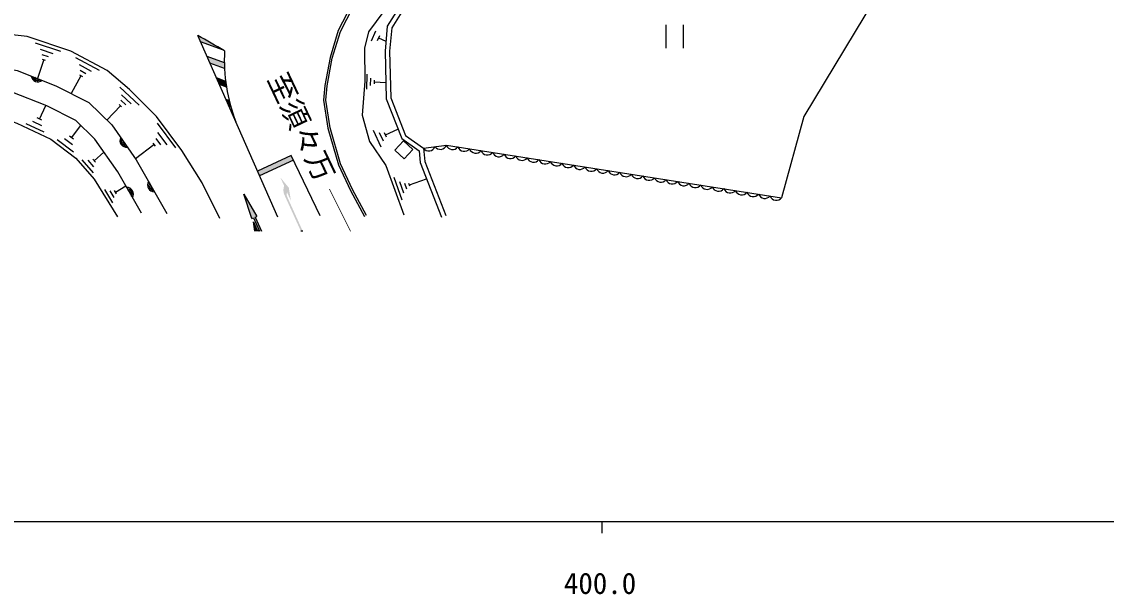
# Model space of a CAD drawing. Units: millimetres, scale not verified. Extents: x 40000 to 680000, y 20000 to 380000.
# Drawn here: x 417970 to 511499, y 198715 to 248090 of the extents above; entities that cross this region are included whole.
import ezdxf
from ezdxf.enums import TextEntityAlignment as Align

# ---------------------------------------------------------------- set-up
doc = ezdxf.new("R2010")
doc.units = ezdxf.units.MM
doc.header["$LTSCALE"] = 1000
for name, color, linetype, lineweight in [('M-BGD', 7, 'Continuous', 25), ('M-BMK-HTXT', 7, 'Continuous', 13), ('M-STR-STRC', 7, 'Continuous', 25), ('M-TTL-BAND', 7, 'Continuous', 25)]:
    doc.layers.add(name, color=color, linetype=linetype, lineweight=lineweight)
doc.styles.add('ＭＳ ゴシック', font='')
doc.styles.get('ＭＳ ゴシック').set_extended_font_data('MS Gothic')

msp = doc.modelspace()

# ---------------------------------------------------------------- hatches: boundary and pattern name
at = {"layer": 'M-STR-STRC'}
for points in [[(433157, 246895), (433398, 246349), (435380, 245621, 0.00975)], [(433957, 245078), (434208, 244506), (435464, 244045, -0.008), (435446, 244531)], [(434767, 243236), (435019, 242664), (435634, 242438, -0.00841), (435562, 242944)], [(435865, 241288), (435578, 241394), (435829, 240822), (436003, 240758, -0.00901)], [(441215, 236562), (438299, 235209), (438480, 234797), (441409, 236156)], [(440630, 233149), (440626, 233158), (440619, 233174), (440612, 233190), (440606, 233206), (440600, 233223), (440594, 233239), (440588, 233256), (440583, 233272), (440578, 233289), (440574, 233306), (440569, 233323), (440565, 233340), (440562, 233357), (440558, 233374), (440555, 233391), (440552, 233408), (440550, 233426), (440547, 233443), (440546, 233460), (440544, 233478), (440543, 233495), (440542, 233513), (440541, 233530), (440540, 233547), (440540, 233565), (440541, 233582), (440541, 233600), (440542, 233617), (440543, 233635), (440544, 233652), (440546, 233669), (440548, 233687), (440551, 233704), (440553, 233721), (440556, 233739), (440559, 233756), (440563, 233773), (440567, 233790), (440571, 233807), (440575, 233824), (440580, 233840), (440585, 233857), (440590, 233874), (440596, 233890), (440602, 233907), (440608, 233923), (440278, 234652), (441005, 233774), (441186, 232648), (440856, 233377), (440853, 233368), (440850, 233360), (440847, 233352), (440844, 233344), (440842, 233335), (440839, 233327), (440837, 233318), (440835, 233310), (440833, 233301), (440831, 233293), (440830, 233284), (440828, 233276), (440827, 233267), (440826, 233258), (440825, 233250), (440824, 233241), (440823, 233232), (440823, 233224), (440822, 233215), (440822, 233206), (440822, 233198), (440822, 233189), (440822, 233180), (440823, 233171), (440823, 233163), (440824, 233154), (440824, 233145), (440825, 233137), (440827, 233128), (440828, 233119), (440829, 233111), (440831, 233102), (440833, 233094), (440834, 233085), (440836, 233077), (440839, 233068), (440841, 233060), (440843, 233051), (440846, 233043), (440849, 233035), (440852, 233026), (440855, 233018), (440858, 233010), (440861, 233002), (440864, 232994), (440867, 232989), (442206, 230036), (442044, 230029)], [(438472, 230027), (438636, 230027), (438096, 231232), (438233, 231293), (437128, 233208), (437823, 231109), (437960, 231170)], [(438072, 230027), (438436, 230027, 0.04534), (438273, 230105), (437945, 230835)]]:
    msp.add_hatch(color=256, dxfattribs=at).paths.add_polyline_path(points)

# ---------------------------------------------------------------- linework, layer by layer
at = {"layer": 'M-BGD'}
for p, q in [((448145, 246454), (448513, 247290)), ((473510, 247811), (473511, 245811)), ((475010, 247811), (475011, 245811)), ((419145, 246260), (421310, 245540)), ((448655, 246479), (448839, 246897)), ((448747, 246688), (449374, 246412)), ((419566, 245719), (420649, 245359)), ((419717, 245268), (420258, 245089)), ((419868, 244818), (419328, 243194)), ((419732, 244863), (420003, 244773)), ((422597, 245007), (424648, 243905)), ((422926, 244389), (423952, 243838)), ((423072, 243430), (422245, 241891)), ((422943, 243499), (423200, 243361)), ((422999, 243909), (423512, 243634)), ((447718, 242264), (447762, 243565)), ((448054, 242578), (448076, 243229)), ((426421, 242456), (428089, 240906)), ((448385, 242730), (448396, 243055)), ((448390, 242893), (449366, 242859)), ((426529, 241319), (426946, 240931)), ((426579, 241791), (427413, 241016)), ((419509, 239696), (420064, 240856)), ((426480, 240847), (425317, 239596)), ((426375, 240944), (426584, 240750)), ((419711, 239124), (418938, 239493)), ((419703, 239603), (419316, 239788)), ((419913, 238552), (418366, 239291)), ((422270, 238084), (423066, 239145)), ((429645, 239346), (431244, 237211)), ((429689, 238545), (430488, 237478)), ((448970, 237276), (448298, 238704)), ((449159, 237801), (448823, 238515)), ((449432, 238147), (449264, 238504)), ((449348, 238326), (450419, 238830)), ((422447, 236846), (421032, 237907)), ((422359, 237465), (421651, 237995)), ((422447, 237951), (422093, 238216)), ((429277, 237612), (429477, 237345)), ((429533, 238012), (429933, 237478)), ((424223, 236106), (425059, 236840)), ((429377, 237479), (427776, 236279)), ((424155, 235059), (423176, 236174)), ((424189, 235583), (423700, 236140)), ((424346, 235967), (424101, 236245)), ((426069, 233398), (426942, 233932)), ((450784, 232693), (450079, 234647)), ((450934, 233299), (450581, 234276)), ((451172, 233661), (450995, 234149)), ((451453, 233900), (451365, 234145)), ((451409, 234022), (452875, 234551)), ((425843, 232459), (425130, 233623)), ((425956, 232928), (425600, 233511)), ((426158, 233252), (425980, 233543))]:
    msp.add_line(p, q, dxfattribs=at)
for points in [[(482546, 262101), (483503, 262848), (483267, 263617), (482277, 263680), (476673, 261484), (469207, 258290), (461360, 256234), (456520, 255473), (454461, 254755), (452313, 253353), (451620, 251335), (449767, 249762), (447866, 247228), (447538, 245819), (447546, 242957), (447342, 240030), (447969, 237756), (449383, 235693), (450916, 231443)], [(494180, 254459), (485428, 239909), (483504, 232916)], [(455804, 252841), (453735, 252502), (451989, 250288), (450300, 248983), (449485, 247694), (449300, 245559), (449400, 241431), (450740, 238010), (452239, 236963), (452329, 235939), (454184, 231228)], [(455805, 252436), (453953, 252132), (452272, 250001), (450600, 248709), (449875, 247563), (449701, 245547), (449798, 241511), (451068, 238268), (452621, 237184), (452722, 236032), (454556, 231374)], [(447408, 250963), (446369, 249477), (445270, 247325), (444560, 244999), (444119, 242576), (443995, 241325), (444377, 238906), (445280, 235750), (446325, 233537), (447520, 231288)], [(447696, 231381), (446504, 233627), (445468, 235821), (444573, 238949), (444197, 241331), (444317, 242548), (444754, 244951), (445456, 247249), (446541, 249374), (447572, 250849)], [(435067, 231124), (433535, 234210), (431782, 236993), (429588, 239923), (427256, 242250), (425330, 243879), (422199, 245561), (418445, 246809), (415056, 247189), (413337, 247111), (411752, 246439), (410890, 244941), (410792, 243647), (411154, 242444), (411950, 241368), (413419, 240845), (417551, 239348), (420469, 237954), (422650, 236319), (424231, 234518), (426231, 231251)], [(413109, 244732), (417592, 243884), (420927, 242558), (423765, 241122), (425730, 239190), (427852, 236170), (430481, 231564)], [(428287, 231576), (426246, 235151), (424275, 237956), (422643, 239560), (420146, 240824), (417059, 242051), (413135, 242794)], [(452621, 237184), (454591, 237448), (483504, 232916)]]:
    msp.add_lwpolyline(points, dxfattribs=at)
msp.add_lwpolyline([(450895, 237822), (450142, 237020), (450945, 236267), (451697, 237069)], close=True, dxfattribs=at)
for centre, radius, start, end in [((419358, 243469), 567, 186.38329, 310.23831), ((419358, 243469), 453, 194.34268, 302.27892), ((419358, 243469), 340, 209.96805, 286.65355), ((427010, 237833), 567, 153.16818, 277.02321), ((427010, 237833), 453, 161.12758, 269.06382), ((427010, 237833), 340, 176.75295, 253.43845), ((453079, 237509), 562, 215.37145, 339.85746), ((454064, 237641), 562, 215.37145, 339.85746), ((455132, 237641), 574, 199.62385, 322.55933), ((456129, 237484), 574, 199.62385, 322.55933), ((457126, 237328), 574, 199.62385, 322.55933), ((458123, 237172), 574, 199.62385, 322.55933), ((459120, 237015), 574, 199.62385, 322.55933), ((460117, 236859), 574, 199.62385, 322.55933), ((461114, 236703), 574, 199.62385, 322.55933), ((462111, 236547), 574, 199.62385, 322.55933), ((463108, 236390), 574, 199.62385, 322.55933), ((464105, 236234), 574, 199.62385, 322.55933), ((465102, 236078), 574, 199.62385, 322.55933), ((466099, 235922), 574, 199.62385, 322.55933), ((467096, 235765), 574, 199.62385, 322.55933), ((468093, 235609), 574, 199.62385, 322.55933), ((469090, 235453), 574, 199.62385, 322.55933), ((470087, 235296), 574, 199.62385, 322.55933), ((471084, 235140), 574, 199.62385, 322.55933), ((472081, 234984), 574, 199.62385, 322.55933), ((429398, 233999), 567, 147.78793, 271.64295), ((429398, 233999), 453, 155.74732, 263.68356), ((429398, 233999), 340, 171.37269, 248.05819), ((473078, 234828), 574, 199.62385, 322.55933), ((474075, 234671), 574, 199.62385, 322.55933), ((475072, 234515), 574, 199.62385, 322.55933), ((476069, 234359), 574, 199.62385, 322.55933), ((477066, 234203), 574, 199.62385, 322.55933), ((478063, 234046), 574, 199.62385, 322.55933), ((427035, 233231), 567, 327.78793, 91.64295), ((427035, 233231), 453, 335.74732, 83.68356), ((427035, 233231), 340, 351.37269, 68.05819), ((479060, 233890), 574, 199.62385, 322.55933), ((480057, 233734), 574, 199.62385, 322.55933), ((481054, 233577), 574, 199.62385, 322.55933), ((482051, 233421), 574, 199.62385, 322.55933), ((483048, 233265), 574, 199.62385, 322.55933)]:
    msp.add_arc(centre, radius, start, end, dxfattribs=at)
at = {"layer": 'M-BMK-HTXT'}
msp.add_line((444522, 233658), (446337, 230030), dxfattribs=at)
at = {"layer": 'M-STR-STRC'}
for p, q in [((440049, 231232), (433157, 246895)), ((435380, 245621), (433398, 246349)), ((435446, 244531), (433957, 245078)), ((435464, 244045), (434208, 244506)), ((435562, 242944), (434767, 243236)), ((435634, 242438), (435019, 242664)), ((435865, 241288), (435578, 241394)), ((436003, 240758), (435829, 240822)), ((441215, 236562), (438299, 235209)), ((441409, 236156), (438480, 234797)), ((443706, 231354), (441215, 236562)), ((437823, 231109), (437128, 233208)), ((437128, 233208), (438233, 231293)), ((437823, 231109), (437960, 231170)), ((437960, 231170), (438472, 230027)), ((438096, 231232), (438233, 231293)), ((438096, 231232), (438636, 230027)), ((437945, 230835), (438273, 230105)), ((438072, 230027), (437945, 230835)), ((442206, 230036), (442044, 230029))]:
    msp.add_line(p, q, dxfattribs=at)
for centre, radius, start, end in [((401584, 189235), 65738, 58.98123, 61.29589), ((450631, 244844), 15189, 177.25054, 200.7842), ((437926, 229167), 1000, 59.33339, 69.71798)]:
    msp.add_arc(centre, radius, start, end, dxfattribs=at)
at = {"layer": 'M-TTL-BAND'}
for p, q in [((40000, 205000), (579000, 205000)), ((468000, 205000), (468000, 204000))]:
    msp.add_line(p, q, dxfattribs=at)

# ---------------------------------------------------------------- texts
at = {"layer": 'M-BMK-HTXT', "style": 'ＭＳ ゴシック'}
msp.add_text('至須々万', height=1833, rotation=295.42, dxfattribs=at).set_placement((442099, 239024), align=Align.MIDDLE_CENTER)
at = {"layer": 'M-TTL-BAND', "style": 'ＭＳ ゴシック'}
msp.add_text('400.0', height=1833, dxfattribs=at).set_placement((467844, 198195), align=Align.BOTTOM_CENTER)

doc.saveas('drawing.dxf')
